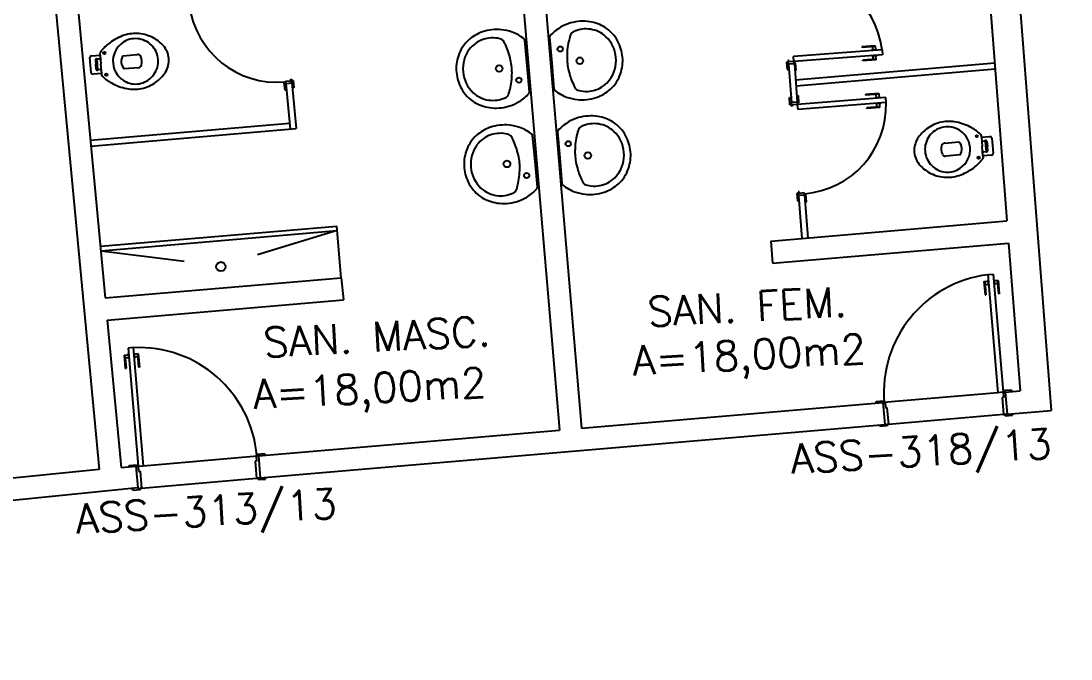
# Model space of a CAD drawing. Extents: x -152 to 150, y 325 to 437.
# Drawn here: x -34.55 to -27.46, y 365.61 to 369.92 of the extents above; entities that cross this region are included whole.
import ezdxf
from ezdxf.enums import TextEntityAlignment as Align

# ---------------------------------------------------------------- set-up
doc = ezdxf.new("R2010")
doc.units = 0
doc.header["$LTSCALE"] = 0.01
doc.header["$MEASUREMENT"] = 0
for name, color, linetype in [('ALV', 2, 'CONTINUOUS'), ('AREA', 2, 'CONTINUOUS'), ('DIV', 2, 'CONTINUOUS'), ('MAÇANETA', 2, 'CONTINUOUS'), ('PEÇAS', 1, 'CONTINUOUS'), ('PISO', 1, 'CONTINUOUS'), ('PORTA', 2, 'CONTINUOUS'), ('TEXTO', 2, 'CONTINUOUS'), ('TEXTO-ENDEREÇO', 2, 'CONTINUOUS')]:
    doc.layers.add(name, color=color, linetype=linetype)
doc.styles.add('UNB-100', font='simplex.shx', dxfattribs={"height": 3})
doc.styles.add('UNB-100-1', font='simplex.shx', dxfattribs={"height": 0.2})

msp = doc.modelspace()

# ---------------------------------------------------------------- linework, layer by layer
at = {"layer": 'ALV'}
for p, q in [((-31.4297, 373.1778), (-30.9161, 367.16)), ((-31.2802, 373.1906), (-30.7666, 367.1728)), ((-28.0393, 373.0639), (-27.5945, 367.2929)), ((-34.5526, 372.5051), (-34.0256, 366.8951)), ((-28.1849, 372.3507), (-27.8937, 368.5721)), ((-34.3381, 371.8256), (-33.9837, 368.0524)), ((-29.4879, 368.4361), (-27.8937, 368.5721)), ((-29.4879, 368.4361), (-29.4764, 368.2865)), ((-29.4764, 368.2865), (-27.8822, 368.4226)), ((-27.8822, 368.4226), (-27.8053, 367.4255)), ((-33.9837, 368.0524), (-32.3894, 368.1884)), ((-32.3894, 368.1884), (-32.3754, 368.0391)), ((-33.9697, 367.903), (-32.3754, 368.0391)), ((-33.9697, 367.903), (-33.8761, 366.9074)), ((-27.9049, 367.417), (-27.8053, 367.4255)), ((-27.9049, 367.417), (-27.8922, 367.2675)), ((-30.7666, 367.1728), (-28.7319, 367.3464)), ((-28.7319, 367.3464), (-28.7192, 367.197)), ((-27.8922, 367.2675), (-27.5945, 367.2929)), ((-32.9368, 366.837), (-28.7192, 367.197)), ((-32.9495, 366.9865), (-30.9161, 367.16)), ((-32.9495, 366.9865), (-32.9368, 366.837)), ((-33.8761, 366.9074), (-33.7765, 366.9159)), ((-33.7765, 366.9159), (-33.7641, 366.7711)), ((-34.0256, 366.8951), (-39.1648, 366.3682)), ((-33.7641, 366.7711), (-39.1495, 366.219))]:
    msp.add_line(p, q, dxfattribs=at)
at = {"layer": 'DIV'}
for p, q in [((-29.3308, 369.6337), (-29.3707, 369.6302)), ((-29.3694, 369.6303), (-29.3494, 369.3718)), ((-29.3295, 369.6338), (-29.3095, 369.3745)), ((-29.3211, 369.5241), (-27.9759, 369.6389)), ((-29.318, 369.4842), (-27.9728, 369.599)), ((-32.7638, 369.5012), (-32.724, 369.505)), ((-32.7638, 369.5012), (-32.7348, 369.1926)), ((-32.724, 369.505), (-32.695, 369.196)), ((-29.3095, 369.3745), (-29.3494, 369.3718)), ((-34.0837, 369.1176), (-32.7386, 369.2324)), ((-34.08, 369.0778), (-32.695, 369.196)), ((-29.2611, 368.7464), (-29.301, 368.7437)), ((-29.301, 368.7437), (-29.2787, 368.4539)), ((-29.2611, 368.7464), (-29.2388, 368.4573))]:
    msp.add_line(p, q, dxfattribs=at)
at = {"layer": 'MAÇANETA'}
for p, q in [((-28.7834, 369.7549), (-28.8731, 369.7482)), ((-28.8731, 369.7482), (-28.8727, 369.7432)), ((-28.783, 369.7499), (-28.8727, 369.7432)), ((-28.8029, 369.7484), (-28.8013, 369.7265)), ((-28.7834, 369.7549), (-28.7813, 369.728)), ((-28.7739, 369.7286), (-28.8088, 369.7259)), ((-28.8088, 369.7259), (-28.8085, 369.723)), ((-28.8057, 369.6851), (-28.8059, 369.688)), ((-28.7708, 369.6877), (-28.8057, 369.6851)), ((-28.7966, 369.6637), (-28.7982, 369.6856)), ((-28.7763, 369.6602), (-28.7783, 369.6871)), ((-28.7739, 369.7286), (-28.7736, 369.7256)), ((-28.7708, 369.6877), (-28.771, 369.6907)), ((-28.7766, 369.6652), (-28.8664, 369.6585)), ((-28.866, 369.6535), (-28.8664, 369.6585)), ((-28.7763, 369.6602), (-28.866, 369.6535)), ((-28.7588, 369.4331), (-28.8485, 369.426)), ((-28.8485, 369.426), (-28.8481, 369.421)), ((-28.7584, 369.4281), (-28.8481, 369.421)), ((-28.7492, 369.4068), (-28.7841, 369.404)), ((-28.7841, 369.404), (-28.7838, 369.401)), ((-28.7783, 369.4265), (-28.7766, 369.4046)), ((-28.7588, 369.4331), (-28.7567, 369.4062)), ((-28.7492, 369.4068), (-28.749, 369.4038)), ((-28.7517, 369.3434), (-28.8414, 369.3363)), ((-28.841, 369.3313), (-28.8414, 369.3363)), ((-28.7513, 369.3384), (-28.841, 369.3313)), ((-28.7809, 369.3631), (-28.7811, 369.3661)), ((-28.746, 369.3659), (-28.7809, 369.3631)), ((-28.7716, 369.3418), (-28.7734, 369.3637)), ((-28.7513, 369.3384), (-28.7534, 369.3653)), ((-28.746, 369.3659), (-28.7462, 369.3689)), ((-28.0489, 368.1625), (-28.022, 368.1648)), ((-28.0489, 368.1625), (-28.0412, 368.0728)), ((-28.0439, 368.1629), (-28.0362, 368.0732)), ((-28.0422, 368.143), (-28.0203, 368.1448)), ((-28.0226, 368.1722), (-28.0196, 368.1725)), ((-28.0226, 368.1722), (-28.0196, 368.1374)), ((-28.0196, 368.1374), (-28.0166, 368.1376)), ((-27.9817, 368.1757), (-27.9847, 368.1755)), ((-27.9788, 368.1408), (-27.9818, 368.1406)), ((-27.9817, 368.1757), (-27.9788, 368.1408)), ((-27.9542, 368.1705), (-27.9811, 368.1682)), ((-27.9575, 368.1502), (-27.9794, 368.1483)), ((-27.9592, 368.1701), (-27.9515, 368.0804)), ((-27.9542, 368.1705), (-27.9466, 368.0809)), ((-28.0412, 368.0728), (-28.0362, 368.0732)), ((-27.9466, 368.0809), (-27.9515, 368.0804)), ((-33.8557, 367.6669), (-33.8288, 367.6692)), ((-33.8557, 367.6669), (-33.848, 367.5772)), ((-33.8507, 367.6673), (-33.843, 367.5776)), ((-33.849, 367.6474), (-33.8271, 367.6493)), ((-33.8294, 367.6767), (-33.8264, 367.6769)), ((-33.8294, 367.6767), (-33.8264, 367.6418)), ((-33.8264, 367.6418), (-33.8234, 367.642)), ((-33.7885, 367.6801), (-33.7915, 367.6799)), ((-33.7856, 367.6453), (-33.7886, 367.645)), ((-33.7885, 367.6801), (-33.7856, 367.6453)), ((-33.761, 367.675), (-33.7879, 367.6727)), ((-33.7643, 367.6546), (-33.7862, 367.6527)), ((-33.766, 367.6745), (-33.7583, 367.5849)), ((-33.761, 367.675), (-33.7533, 367.5853)), ((-33.848, 367.5772), (-33.843, 367.5776)), ((-33.7533, 367.5853), (-33.7583, 367.5849))]:
    msp.add_line(p, q, dxfattribs=at)
at = {"layer": 'PEÇAS'}
for p, q in [((-31.1338, 369.6188), (-31.1499, 369.7931)), ((-30.9831, 369.8122), (-30.9681, 369.6378)), ((-34.0759, 369.6878), (-34.0181, 369.6927)), ((-34.0187, 369.6995), (-34.0191, 369.7046)), ((-34.0181, 369.6927), (-34.0187, 369.6995)), ((-34.0181, 369.6927), (-34.0129, 369.6304)), ((-33.8632, 369.6877), (-33.7675, 369.6957)), ((-34.0826, 369.6245), (-34.0869, 369.6758)), ((-34.0783, 369.5732), (-34.0826, 369.6245)), ((-34.0504, 369.6588), (-34.0477, 369.6275)), ((-34.0451, 369.5961), (-34.0477, 369.6275)), ((-34.0363, 369.6284), (-34.0393, 369.6638)), ((-34.0333, 369.593), (-34.0363, 369.6284)), ((-34.0239, 369.6656), (-34.0348, 369.6647)), ((-34.0076, 369.5681), (-34.0129, 369.6304)), ((-33.76, 369.607), (-33.8557, 369.599)), ((-31.1178, 369.4445), (-31.1338, 369.6188)), ((-30.9681, 369.6378), (-30.9532, 369.4635)), ((-34.0076, 369.5681), (-34.0654, 369.5632)), ((-34.0178, 369.5939), (-34.0288, 369.5929)), ((-34.0071, 369.5613), (-34.0076, 369.5681)), ((-34.0066, 369.5562), (-34.0071, 369.5613)), ((-31.0812, 368.9745), (-31.0972, 369.1488)), ((-30.9291, 369.1729), (-30.9142, 368.9986)), ((-28.0673, 369.149), (-28.0669, 369.1438)), ((-28.0669, 369.1438), (-28.0663, 369.1371)), ((-28.0663, 369.1371), (-28.0085, 369.1419)), ((-28.0663, 369.1371), (-28.0611, 369.0748)), ((-28.0561, 369.1113), (-28.0452, 369.1122)), ((-28.0406, 369.1121), (-28.0377, 369.0767)), ((-28.0288, 369.1091), (-28.0262, 369.0777)), ((-27.9956, 369.1319), (-27.9913, 369.0806)), ((-28.3139, 369.0982), (-28.2183, 369.1062)), ((-28.0559, 369.0125), (-28.0611, 369.0748)), ((-28.0501, 369.0396), (-28.0391, 369.0405)), ((-28.0377, 369.0767), (-28.0347, 369.0414)), ((-28.0236, 369.0463), (-28.0262, 369.0777)), ((-27.9913, 369.0806), (-27.987, 369.0293)), ((-31.0651, 368.8003), (-31.0812, 368.9745)), ((-30.9142, 368.9986), (-30.8992, 368.8242)), ((-28.2108, 369.0176), (-28.3065, 369.0095)), ((-27.9981, 369.0173), (-28.0559, 369.0125)), ((-28.0559, 369.0125), (-28.0553, 369.0057)), ((-28.0553, 369.0057), (-28.0548, 369.0005)), ((-34.0135, 368.4011), (-32.4192, 368.5372)), ((-34.0109, 368.3712), (-32.4166, 368.5073)), ((-32.4166, 368.5073), (-32.956, 368.3437)), ((-32.3894, 368.1884), (-32.4192, 368.5372)), ((-34.0109, 368.3712), (-33.4516, 368.3014))]:
    msp.add_line(p, q, dxfattribs=at)
for centre, radius in [((-30.911, 369.7331), 0.0175), ((-33.9891, 369.7057), 0.0075), ((-30.7788, 369.6541), 0.0225), ((-31.323, 369.6014), 0.0225), ((-33.9769, 369.5602), 0.0075), ((-31.1903, 369.5232), 0.0175), ((-30.8571, 369.0938), 0.0175), ((-28.0971, 369.145), 0.0075), ((-31.2704, 368.9571), 0.0225), ((-30.7249, 369.0148), 0.0225), ((-28.0849, 368.9995), 0.0075), ((-31.1377, 368.879), 0.0175), ((-33.2028, 368.2639), 0.0314)]:
    msp.add_circle(centre, radius, dxfattribs=at)
for centre, radius, start, end in [((-30.7464, 369.5938), 0.3292, 106.6585, 119.50881), ((-30.7571, 369.6121), 0.3086, 81.41171, 105.73356), ((-30.7555, 369.6376), 0.2832, 58.47053, 80.97164), ((-33.7534, 369.5063), 0.3352, 110.06852, 128.96842), ((-33.7789, 369.595), 0.2433, 87.77078, 111.57824), ((-33.7767, 369.5902), 0.248, 63.743, 88.33302), ((-31.3431, 369.5811), 0.2832, 109.18413, 131.68525), ((-31.337, 369.5563), 0.3086, 84.42221, 108.74406), ((-31.3449, 369.5366), 0.3292, 70.53345, 83.38377), ((-31.3375, 369.5685), 0.2967, 52.10333, 69.8217), ((-30.972, 369.8141), 0.0113, 131.50295, 189.83078), ((-30.7587, 369.6242), 0.2967, 120.33408, 138.05244), ((-30.7197, 369.7779), 0.1317, 157.6051, 167.69869), ((-30.8006, 369.812), 0.0439, 136.95731, 158.5744), ((-30.8049, 369.8146), 0.039, 109.34385, 135.39578), ((-30.7363, 369.6675), 0.2012, 81.5265, 113.88547), ((-30.7369, 369.6693), 0.1995, 47.43332, 81.27469), ((-30.7371, 369.6747), 0.242, 27.87026, 57.57571), ((-33.7613, 369.5189), 0.3204, 129.27798, 142.86813), ((-33.7773, 369.6496), 0.1544, 124.47191, 184.56728), ((-33.7808, 369.6576), 0.1458, 84.37047, 125.1141), ((-33.7807, 369.6468), 0.1566, 46.03844, 84.788), ((-33.7795, 369.6502), 0.1532, 4.7613, 45.47973), ((-33.7881, 369.5734), 0.2681, 42.97633, 63.13516), ((-33.703, 369.6568), 0.149, 4.68786, 41.81412), ((-31.3677, 369.6144), 0.242, 132.58007, 162.28552), ((-31.3669, 369.609), 0.1995, 108.88109, 142.72245), ((-31.3672, 369.6071), 0.2012, 76.27031, 108.62927), ((-31.3257, 369.764), 0.039, 54.75999, 80.81192), ((-31.3295, 369.7607), 0.0439, 31.58137, 53.19847), ((-31.403, 369.7129), 0.1317, 22.45708, 32.55067), ((-31.6556, 369.5814), 0.416, 19.08364, 25.90877), ((-31.1611, 369.793), 0.0113, 0.32499, 58.65282), ((-30.3917, 369.682), 0.4734, 170.8114, 178.20011), ((-30.4479, 369.693), 0.416, 164.247, 171.07213), ((-30.7517, 369.6583), 0.2176, 4.40306, 46.54111), ((-30.7557, 369.6572), 0.2667, 4.64962, 29.34258), ((-34.0752, 369.6761), 0.0118, 93.5171, 181.13588), ((-34.009, 369.7058), 0.0102, 139.57213, 186.50745), ((-33.8078, 369.6477), 0.0683, 144.12784, 225.50425), ((-33.7651, 369.6717), 0.0241, 28.32644, 95.70658), ((-33.8201, 369.6466), 0.0846, 344.03833, 25.59376), ((-31.3464, 369.6004), 0.2667, 160.81319, 185.50615), ((-31.3504, 369.6007), 0.2176, 143.61466, 185.75272), ((-31.709, 369.5606), 0.4734, 11.95566, 19.34438), ((-30.4873, 369.6815), 0.3778, 177.65954, 185.26242), ((-30.7555, 369.6549), 0.2667, 340.44664, 5.1396), ((-34.0438, 369.6596), 0.00666, 148.71375, 186.85889), ((-34.0449, 369.6594), 0.00592, 117.4144, 140.88003), ((-34.0422, 369.6527), 0.0131, 75.15788, 114.20354), ((-34.035, 369.6766), 0.0119, 250.79564, 270.76396), ((-34.0249, 369.6739), 0.00832, 276.83095, 0.09803), ((-33.7774, 369.6509), 0.1544, 185.06481, 245.16017), ((-33.7617, 369.6311), 0.0241, 273.92551, 341.30564), ((-33.7794, 369.6499), 0.1532, 324.15236, 4.87078), ((-33.7029, 369.6562), 0.149, 327.81797, 4.94422), ((-31.6147, 369.577), 0.3778, 4.89335, 12.49623), ((-31.6143, 369.5721), 0.3778, 358.02609, 5.62897), ((-30.4869, 369.6766), 0.3778, 184.5268, 192.12968), ((-30.7514, 369.6545), 0.2176, 323.24811, 5.38617), ((-34.0667, 369.5749), 0.0118, 188.4962, 276.11499), ((-34.0385, 369.5964), 0.00666, 182.7732, 220.91833), ((-34.0396, 369.5965), 0.00592, 228.75205, 252.21769), ((-34.0381, 369.6035), 0.0131, 255.42854, 294.4742), ((-34.027, 369.5812), 0.0119, 98.86812, 118.83645), ((-34.0174, 369.5855), 0.00832, 9.53406, 92.80114), ((-33.9965, 369.5567), 0.0102, 183.12464, 230.05996), ((-33.7835, 369.7824), 0.3204, 226.76395, 240.35411), ((-33.7812, 369.6531), 0.1566, 284.84408, 323.59365), ((-33.8008, 369.7242), 0.2681, 306.49693, 326.65575), ((-31.3461, 369.5981), 0.2667, 185.01617, 209.70914), ((-31.3501, 369.597), 0.2176, 184.76961, 226.90766), ((-31.71, 369.571), 0.4734, 351.17795, 358.56666), ((-30.3925, 369.6923), 0.4734, 191.58911, 198.97783), ((-30.4461, 369.6719), 0.416, 198.71709, 205.54222), ((-30.7342, 369.6408), 0.242, 312.21351, 341.91896), ((-33.7778, 369.7961), 0.3352, 240.66366, 259.56356), ((-33.7795, 369.6424), 0.1458, 244.51798, 285.26161), ((-33.7881, 369.7045), 0.2433, 258.05385, 281.86131), ((-33.7867, 369.7096), 0.248, 281.29906, 305.88909), ((-31.3645, 369.5805), 0.242, 208.23681, 237.94226), ((-31.6536, 369.5603), 0.416, 344.61356, 351.43868), ((-30.9419, 369.4635), 0.0113, 179.95844, 238.28627), ((-30.6995, 369.542), 0.1317, 202.09053, 212.18412), ((-30.7734, 369.4947), 0.0439, 211.21482, 232.83192), ((-30.735, 369.6461), 0.1995, 288.51453, 322.3559), ((-31.3648, 369.5858), 0.1995, 227.79988, 261.64124), ((-31.3654, 369.5877), 0.2012, 261.89306, 294.25202), ((-31.2959, 369.441), 0.039, 289.7104, 315.76234), ((-31.3003, 369.4435), 0.0439, 317.32386, 338.94095), ((-31.3813, 369.4771), 0.1317, 337.97166, 348.06524), ((-31.3433, 369.6311), 0.2967, 300.70063, 318.419), ((-31.1288, 369.4425), 0.0113, 311.8695, 10.19733), ((-30.7641, 369.6869), 0.2967, 231.73678, 249.45514), ((-30.7572, 369.7189), 0.3292, 250.28041, 263.13072), ((-30.7772, 369.4914), 0.039, 234.39344, 260.44537), ((-30.7646, 369.6991), 0.3086, 264.05566, 288.37751), ((-30.7347, 369.6481), 0.2012, 255.90376, 288.26272), ((-30.7586, 369.6742), 0.2832, 288.81758, 311.31869), ((-31.3465, 369.6177), 0.2832, 238.83708, 261.3382), ((-31.345, 369.6432), 0.3086, 261.77826, 286.10011), ((-31.3558, 369.6614), 0.3292, 287.02505, 299.87537), ((-30.6925, 368.9545), 0.3292, 106.6585, 119.50881), ((-30.7032, 368.9728), 0.3086, 81.41171, 105.73356), ((-30.7015, 368.9984), 0.2832, 58.47053, 80.97164), ((-31.2905, 368.9369), 0.2832, 109.18263, 131.68375), ((-31.2844, 368.912), 0.3086, 84.42071, 108.74256), ((-31.2916, 368.8921), 0.3292, 70.64546, 83.49577), ((-31.2849, 368.9242), 0.2967, 52.10183, 69.8202), ((-30.918, 369.1749), 0.0113, 131.50295, 189.83078), ((-30.7048, 368.9849), 0.2967, 120.33408, 138.05244), ((-30.6658, 369.1387), 0.1317, 157.6051, 167.69869), ((-30.7466, 369.1728), 0.0439, 136.95731, 158.5744), ((-30.7509, 369.1753), 0.039, 109.34385, 135.39578), ((-30.6824, 369.0282), 0.2012, 81.5265, 113.88547), ((-30.683, 369.0301), 0.1995, 47.43332, 81.27469), ((-30.6832, 369.0354), 0.242, 27.87026, 57.57571), ((-28.2732, 368.9811), 0.2681, 126.47563, 146.63445), ((-28.2873, 368.9957), 0.248, 101.27776, 125.86778), ((-28.2927, 369.0522), 0.1566, 104.82278, 143.57234), ((-28.2858, 369.0008), 0.2433, 78.03255, 101.84001), ((-28.2945, 369.0628), 0.1458, 64.49668, 105.24031), ((-28.2962, 368.9091), 0.3352, 60.64236, 79.54226), ((-28.2966, 369.0543), 0.1544, 5.04351, 65.13887), ((-28.2905, 368.9229), 0.3204, 46.74265, 60.3328), ((-31.315, 368.9701), 0.242, 132.57857, 162.28402), ((-31.3143, 368.9648), 0.1995, 108.87959, 142.72095), ((-31.3146, 368.9628), 0.2012, 76.26881, 108.62777), ((-31.2731, 369.1198), 0.039, 54.75849, 80.81042), ((-31.2768, 369.1165), 0.0439, 31.57987, 53.19697), ((-31.3504, 369.0687), 0.1317, 22.45558, 32.54917), ((-31.603, 368.9372), 0.416, 19.08214, 25.90727), ((-31.1085, 369.1487), 0.0113, 0.32349, 58.65132), ((-30.3377, 369.0427), 0.4734, 170.8114, 178.20011), ((-30.394, 369.0538), 0.416, 164.247, 171.07213), ((-30.6977, 369.019), 0.2176, 4.40306, 46.54111), ((-30.7017, 369.0179), 0.2667, 4.64962, 29.34258), ((-28.371, 369.0491), 0.149, 147.79666, 184.92292), ((-28.2945, 369.0553), 0.1532, 144.13105, 184.84948), ((-28.0774, 369.1485), 0.0102, 3.10333, 50.03865), ((-28.0565, 369.1196), 0.00832, 189.51275, 272.77983), ((-28.047, 369.124), 0.0119, 278.84682, 298.81514), ((-28.0358, 369.1017), 0.0131, 75.40724, 114.4529), ((-28.0344, 369.1087), 0.00592, 48.73075, 72.19638), ((-28.0355, 369.1088), 0.00666, 2.75189, 40.89703), ((-28.0073, 369.1302), 0.0118, 8.4749, 96.09369), ((-31.2937, 368.9561), 0.2667, 160.81169, 185.50465), ((-31.2978, 368.9565), 0.2176, 143.61316, 185.75122), ((-31.6564, 368.9164), 0.4734, 11.95416, 19.34288), ((-30.4334, 369.0422), 0.3778, 177.65954, 185.26242), ((-30.7015, 369.0156), 0.2667, 340.44664, 5.1396), ((-28.2945, 369.055), 0.1532, 184.74, 225.45842), ((-28.2538, 369.0586), 0.0846, 164.01702, 205.57245), ((-28.3123, 369.0741), 0.0241, 93.9042, 161.28434), ((-28.2661, 369.0576), 0.0683, 324.10654, 45.48294), ((-28.2967, 369.0557), 0.1544, 304.45061, 4.54597), ((-28.0491, 369.0313), 0.00832, 96.80964, 180.07672), ((-28.039, 369.0286), 0.0119, 70.77433, 90.74266), ((-28.0317, 369.0525), 0.0131, 255.13658, 294.18224), ((-28.0291, 369.0458), 0.00592, 297.39309, 320.85873), ((-28.0302, 369.0455), 0.00666, 328.69245, 6.83758), ((-31.5621, 368.9327), 0.3778, 4.89185, 12.49473), ((-30.433, 369.0373), 0.3778, 184.5268, 192.12968), ((-30.6974, 369.0153), 0.2176, 323.24811, 5.38617), ((-28.371, 369.0484), 0.149, 184.66656, 221.79281), ((-28.3089, 369.0335), 0.0241, 208.30514, 275.68527), ((-28.3126, 369.1863), 0.3204, 309.25667, 322.84683), ((-28.0649, 368.9994), 0.0102, 319.55083, 6.48615), ((-27.9988, 369.0291), 0.0118, 273.49579, 1.11458), ((-31.2935, 368.9539), 0.2667, 185.01467, 209.70764), ((-31.2975, 368.9528), 0.2176, 184.76811, 226.90616), ((-31.6574, 368.9267), 0.4734, 351.17645, 358.56516), ((-31.5617, 368.9279), 0.3778, 358.02459, 5.62747), ((-30.3386, 369.0531), 0.4734, 191.58911, 198.97783), ((-30.3922, 369.0326), 0.416, 198.71709, 205.54222), ((-30.6803, 369.0015), 0.242, 312.21351, 341.91896), ((-28.2858, 369.1318), 0.2681, 222.95503, 243.11385), ((-28.2933, 369.0585), 0.1566, 226.01714, 264.7667), ((-28.2932, 369.0477), 0.1458, 264.34917, 305.0928), ((-28.3205, 369.1989), 0.3352, 290.04722, 308.94712), ((-31.601, 368.9161), 0.416, 344.61206, 351.43718), ((-30.6456, 368.9028), 0.1317, 202.09053, 212.18412), ((-30.7194, 368.8554), 0.0439, 211.21482, 232.83192), ((-30.681, 369.0069), 0.1995, 288.51453, 322.3559), ((-28.2973, 369.1151), 0.248, 243.72169, 268.31172), ((-28.295, 369.1103), 0.2433, 267.74947, 291.55693), ((-31.3119, 368.9362), 0.242, 208.23531, 237.94076), ((-31.3122, 368.9416), 0.1995, 227.79838, 261.63974), ((-31.3128, 368.9434), 0.2012, 261.89155, 294.25052), ((-31.2433, 368.7967), 0.039, 289.7089, 315.76084), ((-31.2476, 368.7993), 0.0439, 317.32236, 338.93945), ((-31.3287, 368.8329), 0.1317, 337.97016, 348.06374), ((-31.2907, 368.9868), 0.2967, 300.69913, 318.4175), ((-31.0762, 368.7983), 0.0113, 311.868, 10.19583), ((-30.888, 368.8242), 0.0113, 179.95844, 238.28627), ((-30.7101, 369.0476), 0.2967, 231.73678, 249.45514), ((-30.7032, 369.0797), 0.3292, 250.28041, 263.13072), ((-30.7232, 368.8521), 0.039, 234.39344, 260.44537), ((-30.7106, 369.0598), 0.3086, 264.05566, 288.37751), ((-30.6807, 369.0088), 0.2012, 255.90376, 288.26272), ((-30.7046, 369.0349), 0.2832, 288.81758, 311.31869), ((-31.2938, 368.9734), 0.2832, 238.83558, 261.3367), ((-31.2924, 368.9989), 0.3086, 261.77676, 286.09861), ((-31.3032, 369.0172), 0.3292, 287.02355, 299.87387)]:
    msp.add_arc(centre, radius, start, end, dxfattribs=at)
at = {"layer": 'PISO'}
for radius, start, end in [(382.359, 89.982378, 109.982378), (375.7445, 89.982068, 109.982068)]:
    msp.add_arc((0.4633, 0.5064), radius, start, end, dxfattribs=at)
at = {"layer": 'PORTA'}
for p, q in [((-28.7362, 369.7284), (-29.3346, 369.6835)), ((-29.332, 369.6486), (-29.3346, 369.6835)), ((-28.7336, 369.6935), (-29.332, 369.6486)), ((-28.7362, 369.7284), (-28.7336, 369.6935)), ((-29.3718, 369.6457), (-29.3818, 369.6449)), ((-29.3818, 369.6449), (-29.3781, 369.595)), ((-29.3676, 369.656), (-29.3726, 369.6556)), ((-29.3726, 369.6556), (-29.3718, 369.6457)), ((-29.3707, 369.6307), (-29.3718, 369.6457)), ((-29.3669, 369.646), (-29.3676, 369.656)), ((-29.332, 369.6486), (-29.3669, 369.646)), ((-29.3312, 369.6387), (-29.332, 369.6486)), ((-29.3212, 369.6394), (-29.3312, 369.6387)), ((-29.3308, 369.6337), (-29.3312, 369.6387)), ((-29.3175, 369.5896), (-29.3212, 369.6394)), ((-29.3781, 369.595), (-29.3681, 369.5958)), ((-29.3275, 369.5888), (-29.3175, 369.5896)), ((-32.7742, 369.5052), (-32.7642, 369.5062)), ((-32.7695, 369.4555), (-32.7742, 369.5052)), ((-32.7652, 369.5161), (-32.7303, 369.5194)), ((-32.7642, 369.5062), (-32.7652, 369.5161)), ((-32.7638, 369.5012), (-32.7642, 369.5062)), ((-32.7313, 369.5294), (-32.7263, 369.5299)), ((-32.7303, 369.5194), (-32.7313, 369.5294)), ((-32.7263, 369.5299), (-32.7254, 369.5199)), ((-32.7254, 369.5199), (-32.7154, 369.5209)), ((-32.7239, 369.505), (-32.7254, 369.5199)), ((-32.7107, 369.4711), (-32.7206, 369.4701)), ((-32.7154, 369.5209), (-32.7107, 369.4711)), ((-32.7595, 369.4564), (-32.7695, 369.4555)), ((-29.3635, 369.4054), (-29.3535, 369.4062)), ((-29.3596, 369.3555), (-29.3635, 369.4054)), ((-29.3144, 369.4193), (-29.3045, 369.4201)), ((-28.7116, 369.4067), (-29.3097, 369.3595)), ((-29.3045, 369.4201), (-29.3005, 369.3702)), ((-28.7088, 369.3718), (-28.7116, 369.4067)), ((-29.3496, 369.3563), (-29.3596, 369.3555)), ((-29.3508, 369.3713), (-29.3496, 369.3563)), ((-29.3488, 369.3464), (-29.3496, 369.3563)), ((-29.3438, 369.3468), (-29.3488, 369.3464)), ((-29.3097, 369.3595), (-29.3446, 369.3567)), ((-29.3446, 369.3567), (-29.3438, 369.3468)), ((-29.3109, 369.3744), (-29.3105, 369.3695)), ((-29.3005, 369.3702), (-29.3105, 369.3695)), ((-29.3105, 369.3695), (-29.3097, 369.3595)), ((-29.3097, 369.3595), (-29.307, 369.3246)), ((-28.7088, 369.3718), (-29.307, 369.3246)), ((-29.3024, 368.7582), (-29.3123, 368.7574)), ((-29.3123, 368.7574), (-29.3084, 368.7076)), ((-29.2982, 368.7686), (-29.3031, 368.7682)), ((-29.3031, 368.7682), (-29.3024, 368.7582)), ((-29.3012, 368.7432), (-29.3024, 368.7582)), ((-29.2974, 368.7586), (-29.2982, 368.7686)), ((-29.2625, 368.7613), (-29.2974, 368.7586)), ((-29.2617, 368.7514), (-29.2625, 368.7613)), ((-29.3084, 368.7076), (-29.2984, 368.7084)), ((-29.2517, 368.7522), (-29.2617, 368.7514)), ((-29.2613, 368.7464), (-29.2617, 368.7514)), ((-29.2578, 368.7015), (-29.2478, 368.7023)), ((-29.2478, 368.7023), (-29.2517, 368.7522)), ((-28.0228, 368.2099), (-27.9879, 368.2128)), ((-28.0228, 368.2099), (-27.9548, 367.4127)), ((-27.9879, 368.2128), (-27.9199, 367.4157)), ((-33.7947, 367.7172), (-33.8296, 367.7143)), ((-33.8296, 367.7143), (-33.7616, 366.9172)), ((-33.7947, 367.7172), (-33.7267, 366.9201)), ((-27.9199, 367.4157), (-27.9548, 367.4127)), ((-27.9099, 367.4166), (-27.9199, 367.4157)), ((-27.9199, 367.4157), (-27.9169, 367.3808)), ((-27.861, 367.4308), (-27.9108, 367.4265)), ((-27.9108, 367.4265), (-27.9099, 367.4166)), ((-27.9049, 367.417), (-27.9099, 367.4166)), ((-27.8601, 367.4208), (-27.861, 367.4308)), ((-28.7776, 367.3526), (-28.7278, 367.3568)), ((-28.7768, 367.3426), (-28.7776, 367.3526)), ((-28.7319, 367.3464), (-28.727, 367.3468)), ((-28.7278, 367.3568), (-28.727, 367.3468)), ((-28.727, 367.3468), (-28.717, 367.3477)), ((-28.717, 367.3477), (-28.714, 367.3128)), ((-27.9169, 367.3808), (-27.9269, 367.38)), ((-27.9269, 367.38), (-27.9171, 367.2654)), ((-28.714, 367.3128), (-28.7041, 367.3137)), ((-28.7041, 367.3137), (-28.6943, 367.1991)), ((-27.9171, 367.2654), (-27.9071, 367.2663)), ((-27.8922, 367.2675), (-27.9071, 367.2663)), ((-27.9071, 367.2663), (-27.9063, 367.2563)), ((-27.8565, 367.2606), (-27.8573, 367.2705)), ((-28.7192, 367.197), (-28.7042, 367.1982)), ((-28.6943, 367.1991), (-28.7042, 367.1982)), ((-28.7042, 367.1982), (-28.7034, 367.1883)), ((-27.9063, 367.2563), (-27.8565, 367.2606)), ((-28.7532, 367.184), (-28.7541, 367.194)), ((-28.7034, 367.1883), (-28.7532, 367.184)), ((-32.9545, 366.986), (-32.9645, 366.9852)), ((-32.9645, 366.9852), (-32.9615, 366.9503)), ((-32.9055, 367.0003), (-32.9553, 366.996)), ((-32.9553, 366.996), (-32.9545, 366.986)), ((-32.9495, 366.9865), (-32.9545, 366.986)), ((-32.9047, 366.9903), (-32.9055, 367.0003)), ((-33.8222, 366.922), (-33.7724, 366.9263)), ((-33.8213, 366.9121), (-33.8222, 366.922)), ((-33.7765, 366.9159), (-33.7715, 366.9163)), ((-33.7724, 366.9263), (-33.7715, 366.9163)), ((-33.7715, 366.9163), (-33.7616, 366.9172)), ((-33.7616, 366.9172), (-33.7267, 366.9201)), ((-33.7616, 366.9172), (-33.7586, 366.8823)), ((-32.9615, 366.9503), (-32.9714, 366.9495)), ((-32.9714, 366.9495), (-32.9617, 366.8349)), ((-33.7586, 366.8823), (-33.7486, 366.8831)), ((-33.7486, 366.8831), (-33.7388, 366.7686)), ((-32.901, 366.83), (-32.9019, 366.84)), ((-32.9617, 366.8349), (-32.9517, 366.8357)), ((-32.9368, 366.837), (-32.9517, 366.8357)), ((-32.9517, 366.8357), (-32.9509, 366.8258)), ((-32.9509, 366.8258), (-32.901, 366.83)), ((-33.7978, 366.7535), (-33.7986, 366.7635)), ((-33.748, 366.7577), (-33.7978, 366.7535)), ((-33.7638, 366.7664), (-33.7488, 366.7677)), ((-33.7388, 366.7686), (-33.7488, 366.7677)), ((-33.7488, 366.7677), (-33.748, 366.7577))]:
    msp.add_line(p, q, dxfattribs=at)
at = {"layer": 'PORTA', "color": 1}
for p, q in [((-27.9548, 367.4127), (-28.727, 367.3468)), ((-27.9171, 367.2654), (-28.6943, 367.1991)), ((-33.7267, 366.9201), (-32.9545, 366.986)), ((-33.7388, 366.7686), (-32.9617, 366.8349))]:
    msp.add_line(p, q, dxfattribs=at)
for centre, radius, start, end in [((-29.3323, 369.6536), 0.6, 7.14995, 94.28396), ((-32.8216, 370.1085), 0.6, 187.64173, 274.77574), ((-29.3093, 369.3545), 0.6, 274.51511, 1.64912), ((-27.9249, 367.4153), 0.8, 97.02719, 184.87808), ((-33.7566, 366.9176), 0.8, 4.87808, 92.72898)]:
    msp.add_arc(centre, radius, start, end, dxfattribs=at)

# ---------------------------------------------------------------- texts
at = {"layer": 'AREA', "style": 'UNB-100'}
for p in [(-30.4169, 367.5294), (-32.9802, 367.3025)]:
    msp.add_text('A=18,00m2', height=0.2, rotation=2.97941, dxfattribs=at).set_placement(p)
at = {"layer": 'TEXTO', "style": 'UNB-100'}
for s, p in [('SAN. FEM.', (-30.316, 367.8585)), ('SAN. MASC.', (-32.9109, 367.6508))]:
    msp.add_text(s, height=0.2, rotation=2.97941, dxfattribs=at).set_placement(p)
at = {"layer": 'TEXTO-ENDEREÇO', "style": 'UNB-100-1'}
for s, p in [('ASS-318/13', (-28.4678, 366.9183)), ('ASS-313/13', (-33.2962, 366.5137))]:
    msp.add_text(s, height=0.2, rotation=3.41893, dxfattribs=at).set_placement(p, align=Align.CENTER)

doc.saveas('drawing.dxf')
